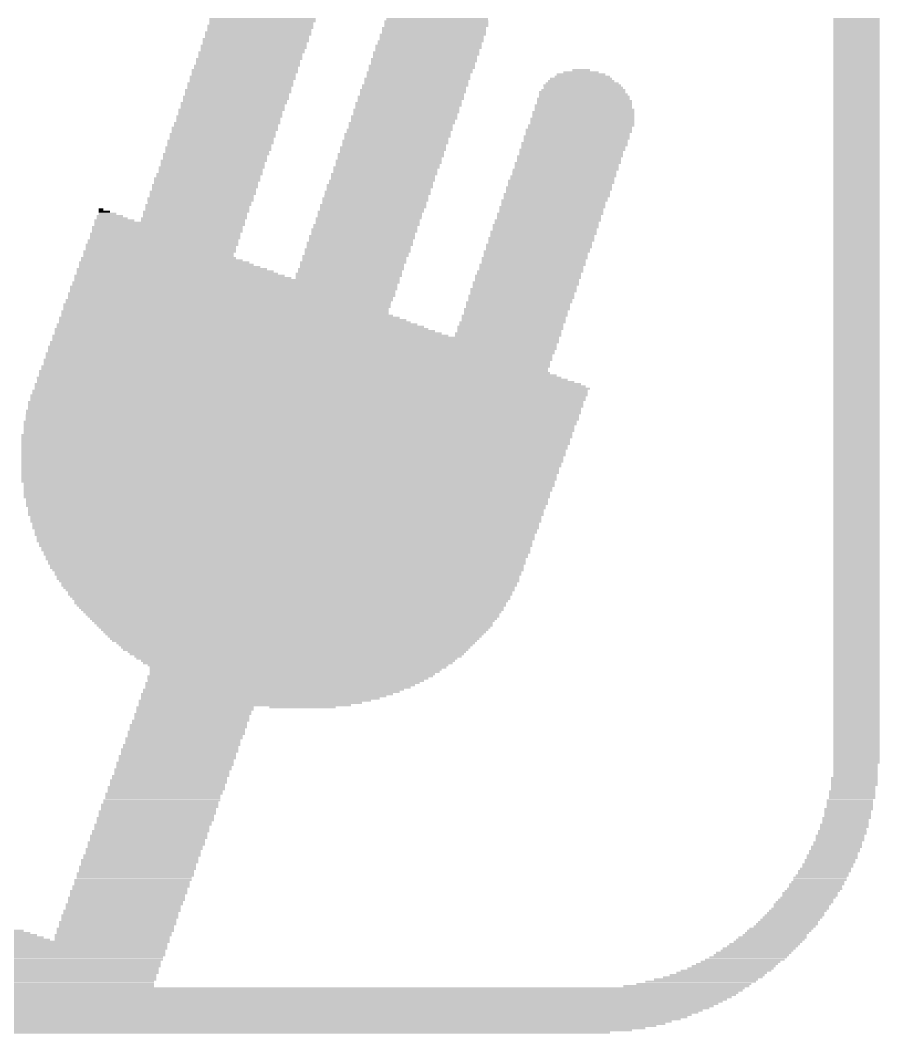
# Model space of a CAD drawing. Extents: x -16 to 95, y -11 to 53.
# Drawn here: x 5.141 to 8.633, y 44.699 to 48.816 of the extents above; entities that cross this region are included whole.
import ezdxf

# ---------------------------------------------------------------- set-up
doc = ezdxf.new("R2010")
doc.units = 0
doc.layers.add('21', color=41, linetype='CONTINUOUS')

# ---------------------------------------------------------------- blocks, each defined once
blk = doc.blocks.new('RECT')
blk.add_solid([(-0.5, -0.5), (0.5, -0.5), (-0.5, 0.5), (0.5, 0.5)])

msp = doc.modelspace()

# ---------------------------------------------------------------- block references
at = {"layer": '21'}
for p, xscale, yscale in [((6.1257, 48.8205), 0.4313, 0.0089), ((6.8356, 48.8205), 0.4135, 0.0089), ((8.5388, 48.8205), 0.1887, 0.0089), ((6.1167, 48.7935), 0.4315, 0.0089), ((6.1167, 48.7845), 0.4315, 0.0091), ((6.1257, 48.8116), 0.4313, 0.0089), ((6.1213, 48.8025), 0.4224, 0.0091), ((6.8223, 48.7845), 0.4224, 0.0091), ((6.8312, 48.8116), 0.4224, 0.0089), ((6.8312, 48.8025), 0.4224, 0.0091), ((6.8312, 48.7935), 0.4224, 0.0089), ((8.5388, 48.8116), 0.1887, 0.0089), ((8.5388, 48.8025), 0.1887, 0.0091), ((8.5388, 48.7935), 0.1887, 0.0089), ((8.5388, 48.7845), 0.1887, 0.0091), ((6.0987, 48.7396), 0.4315, 0.0091), ((6.1032, 48.7486), 0.4224, 0.0089), ((6.1077, 48.7666), 0.4313, 0.0089), ((6.1077, 48.7576), 0.4313, 0.0091), ((6.1121, 48.7755), 0.4224, 0.0089), ((6.8177, 48.7576), 0.4315, 0.0091), ((6.8132, 48.7486), 0.4224, 0.0089), ((6.8132, 48.7396), 0.4224, 0.0091), ((6.8223, 48.7755), 0.4224, 0.0089), ((6.8223, 48.7666), 0.4224, 0.0089), ((8.5388, 48.7755), 0.1887, 0.0089), ((8.5388, 48.7666), 0.1887, 0.0089), ((8.5388, 48.7576), 0.1887, 0.0091), ((8.5388, 48.7486), 0.1887, 0.0089), ((8.5388, 48.7396), 0.1887, 0.0091), ((6.0897, 48.7126), 0.4313, 0.0091), ((6.0897, 48.7036), 0.4313, 0.0089), ((6.0941, 48.7216), 0.4224, 0.0089), ((6.0987, 48.7305), 0.4315, 0.0089), ((6.7997, 48.7126), 0.4315, 0.0091), ((6.7997, 48.7036), 0.4315, 0.0089), ((6.8087, 48.7305), 0.4313, 0.0089), ((6.8043, 48.7216), 0.4224, 0.0089), ((8.5388, 48.7305), 0.1887, 0.0089), ((8.5388, 48.7216), 0.1887, 0.0089), ((8.5388, 48.7126), 0.1887, 0.0091), ((8.5388, 48.7036), 0.1887, 0.0089), ((6.0717, 48.6587), 0.4315, 0.0089), ((6.0808, 48.6857), 0.4313, 0.0091), ((6.0763, 48.6767), 0.4224, 0.0089), ((6.0763, 48.6677), 0.4224, 0.0091), ((6.0852, 48.6947), 0.4224, 0.0089), ((6.7818, 48.6587), 0.4313, 0.0089), ((6.7862, 48.6677), 0.4224, 0.0091), ((6.7908, 48.6857), 0.4315, 0.0091), ((6.7908, 48.6767), 0.4315, 0.0089), ((6.7953, 48.6947), 0.4227, 0.0089), ((8.5388, 48.6947), 0.1887, 0.0089), ((8.5388, 48.6857), 0.1887, 0.0091), ((8.5388, 48.6767), 0.1887, 0.0089), ((8.5388, 48.6677), 0.1887, 0.0091), ((8.5388, 48.6587), 0.1887, 0.0089), ((6.0537, 48.6137), 0.4315, 0.0089), ((6.0627, 48.6317), 0.4313, 0.0089), ((6.0583, 48.6227), 0.4224, 0.0091), ((6.0672, 48.6498), 0.4224, 0.0089), ((6.0672, 48.6407), 0.4224, 0.0091), ((6.7682, 48.6137), 0.4224, 0.0089), ((6.7728, 48.6317), 0.4315, 0.0089), ((6.7728, 48.6227), 0.4315, 0.0091), ((6.7818, 48.6498), 0.4313, 0.0089), ((6.7774, 48.6407), 0.4224, 0.0091), ((7.42, 48.6137), 0.0719, 0.0089), ((8.5388, 48.6498), 0.1887, 0.0089), ((8.5388, 48.6407), 0.1887, 0.0091), ((8.5388, 48.6317), 0.1887, 0.0089), ((8.5388, 48.6227), 0.1887, 0.0091), ((8.5388, 48.6137), 0.1887, 0.0089), ((6.0448, 48.5868), 0.4315, 0.0089), ((6.0448, 48.5779), 0.4315, 0.0089), ((6.0493, 48.5958), 0.4227, 0.0091), ((6.0537, 48.6048), 0.4315, 0.0089), ((6.7549, 48.5779), 0.4313, 0.0089), ((6.7638, 48.6048), 0.4313, 0.0089), ((6.7593, 48.5958), 0.4224, 0.0091), ((6.7593, 48.5868), 0.4224, 0.0089), ((7.42, 48.5779), 0.2517, 0.0089), ((7.4244, 48.5868), 0.2245, 0.0089), ((7.42, 48.5958), 0.1979, 0.0091), ((7.4198, 48.6048), 0.1438, 0.0089), ((8.5388, 48.6048), 0.1887, 0.0089), ((8.5388, 48.5958), 0.1887, 0.0091), ((8.5388, 48.5868), 0.1887, 0.0089), ((8.5388, 48.5779), 0.1887, 0.0089), ((6.0268, 48.5329), 0.4315, 0.0089), ((6.0358, 48.5598), 0.4313, 0.0089), ((6.0358, 48.5508), 0.4313, 0.0091), ((6.0314, 48.5418), 0.4224, 0.0089), ((6.0402, 48.5689), 0.4224, 0.0091), ((6.7368, 48.5329), 0.4313, 0.0089), ((6.7459, 48.5508), 0.4315, 0.0091), ((6.7413, 48.5418), 0.4224, 0.0089), ((6.7504, 48.5689), 0.4224, 0.0091), ((6.7504, 48.5598), 0.4224, 0.0089), ((7.4289, 48.5329), 0.3416, 0.0089), ((7.4244, 48.5508), 0.3145, 0.0091), ((7.429, 48.5418), 0.3236, 0.0089), ((7.4244, 48.5598), 0.2967, 0.0089), ((7.42, 48.5689), 0.2695, 0.0091), ((8.5388, 48.5689), 0.1887, 0.0091), ((8.5388, 48.5598), 0.1887, 0.0089), ((8.5388, 48.5508), 0.1887, 0.0091), ((8.5388, 48.5418), 0.1887, 0.0089), ((8.5388, 48.5329), 0.1887, 0.0089), ((6.0178, 48.5059), 0.4313, 0.0091), ((6.0178, 48.4969), 0.4313, 0.0089), ((6.0268, 48.5239), 0.4315, 0.0091), ((6.0222, 48.5149), 0.4224, 0.0089), ((6.7278, 48.5059), 0.4315, 0.0091), ((6.7278, 48.4969), 0.4315, 0.0089), ((6.7368, 48.5239), 0.4313, 0.0091), ((6.7324, 48.5149), 0.4224, 0.0089), ((7.429, 48.4969), 0.3774, 0.0089), ((7.4334, 48.5059), 0.3686, 0.0091), ((7.4244, 48.5239), 0.3505, 0.0091), ((7.4289, 48.5149), 0.3594, 0.0089), ((8.5388, 48.5239), 0.1887, 0.0091), ((8.5388, 48.5149), 0.1887, 0.0089), ((8.5388, 48.5059), 0.1887, 0.0091), ((8.5388, 48.4969), 0.1887, 0.0089), ((5.9999, 48.452), 0.4315, 0.0091), ((6.0089, 48.4789), 0.4313, 0.0091), ((6.0044, 48.4699), 0.4224, 0.0089), ((6.0044, 48.461), 0.4224, 0.0089), ((6.0133, 48.488), 0.4224, 0.0089), ((6.7099, 48.452), 0.4313, 0.0091), ((6.7188, 48.4789), 0.4313, 0.0091), ((6.7188, 48.4699), 0.4313, 0.0089), ((6.7144, 48.461), 0.4224, 0.0089), ((6.7233, 48.488), 0.4224, 0.0089), ((7.4289, 48.4699), 0.3955, 0.0089), ((7.4289, 48.461), 0.3955, 0.0089), ((7.4334, 48.452), 0.4046, 0.0091), ((7.4334, 48.488), 0.3863, 0.0089), ((7.4334, 48.4789), 0.3863, 0.0091), ((8.5388, 48.488), 0.1887, 0.0089), ((8.5388, 48.4789), 0.1887, 0.0091), ((8.5388, 48.4699), 0.1887, 0.0089), ((8.5388, 48.461), 0.1887, 0.0089), ((8.5388, 48.452), 0.1887, 0.0091), ((5.9908, 48.425), 0.4313, 0.0089), ((5.9864, 48.4161), 0.4224, 0.0089), ((5.9864, 48.4071), 0.4224, 0.0091), ((5.9953, 48.443), 0.4224, 0.0089), ((5.9953, 48.434), 0.4224, 0.0091), ((6.7009, 48.425), 0.4315, 0.0089), ((6.7009, 48.4161), 0.4315, 0.0089), ((6.6963, 48.4071), 0.4224, 0.0091), ((6.7099, 48.443), 0.4313, 0.0089), ((6.7055, 48.434), 0.4224, 0.0091), ((7.4244, 48.4161), 0.4227, 0.0089), ((7.4244, 48.4071), 0.4227, 0.0091), ((7.429, 48.443), 0.4135, 0.0089), ((7.429, 48.434), 0.4135, 0.0091), ((7.429, 48.425), 0.4135, 0.0089), ((8.5388, 48.443), 0.1887, 0.0089), ((8.5388, 48.434), 0.1887, 0.0091), ((8.5388, 48.425), 0.1887, 0.0089), ((8.5388, 48.4161), 0.1887, 0.0089), ((8.5388, 48.4071), 0.1887, 0.0091), ((5.9728, 48.38), 0.4313, 0.0089), ((5.9728, 48.3711), 0.4313, 0.0089), ((5.9818, 48.398), 0.4315, 0.0089), ((5.9773, 48.389), 0.4224, 0.0091), ((6.6829, 48.3711), 0.4315, 0.0089), ((6.6874, 48.389), 0.4224, 0.0091), ((6.6874, 48.38), 0.4224, 0.0089), ((6.6919, 48.398), 0.4313, 0.0089), ((7.411, 48.3711), 0.4313, 0.0089), ((7.4154, 48.38), 0.4224, 0.0089), ((7.42, 48.389), 0.4315, 0.0091), ((7.4244, 48.398), 0.4227, 0.0089), ((8.5388, 48.398), 0.1887, 0.0089), ((8.5388, 48.389), 0.1887, 0.0091), ((8.5388, 48.38), 0.1887, 0.0089), ((8.5388, 48.3711), 0.1887, 0.0089), ((5.9549, 48.3262), 0.4315, 0.0089), ((5.9639, 48.3531), 0.4313, 0.0089), ((5.9639, 48.3442), 0.4313, 0.0089), ((5.9595, 48.3352), 0.4224, 0.0091), ((5.9684, 48.3621), 0.4224, 0.0091), ((6.665, 48.3262), 0.4313, 0.0089), ((6.6694, 48.3352), 0.4224, 0.0091), ((6.674, 48.3531), 0.4315, 0.0089), ((6.674, 48.3442), 0.4315, 0.0089), ((6.6784, 48.3621), 0.4227, 0.0091), ((7.4019, 48.3442), 0.4315, 0.0089), ((7.4019, 48.3352), 0.4315, 0.0091), ((7.3974, 48.3262), 0.4224, 0.0089), ((7.411, 48.3621), 0.4313, 0.0091), ((7.4065, 48.3531), 0.4224, 0.0089), ((8.5388, 48.3621), 0.1887, 0.0091), ((8.5388, 48.3531), 0.1887, 0.0089), ((8.5388, 48.3442), 0.1887, 0.0089), ((8.5388, 48.3352), 0.1887, 0.0091), ((8.5388, 48.3262), 0.1887, 0.0089), ((5.9459, 48.2992), 0.4313, 0.0089), ((5.9459, 48.2902), 0.4313, 0.0091), ((5.9503, 48.3081), 0.4224, 0.0089), ((5.9549, 48.3172), 0.4315, 0.0091), ((6.6559, 48.2992), 0.4315, 0.0089), ((6.6559, 48.2902), 0.4315, 0.0091), ((6.665, 48.3172), 0.4313, 0.0091), ((6.6605, 48.3081), 0.4224, 0.0089), ((7.384, 48.2902), 0.4313, 0.0091), ((7.3929, 48.3172), 0.4313, 0.0091), ((7.3929, 48.3081), 0.4313, 0.0089), ((7.3885, 48.2992), 0.4224, 0.0089), ((8.5388, 48.3172), 0.1887, 0.0091), ((8.5388, 48.3081), 0.1887, 0.0089), ((8.5388, 48.2992), 0.1887, 0.0089), ((8.5388, 48.2902), 0.1887, 0.0091), ((5.928, 48.2453), 0.4315, 0.0091), ((5.9324, 48.2632), 0.4227, 0.0089), ((5.9324, 48.2543), 0.4227, 0.0089), ((5.9369, 48.2722), 0.4315, 0.0091), ((5.9414, 48.2812), 0.4224, 0.0089), ((6.638, 48.2453), 0.4313, 0.0091), ((6.6469, 48.2722), 0.4313, 0.0091), ((6.6469, 48.2632), 0.4313, 0.0089), ((6.6425, 48.2543), 0.4224, 0.0089), ((6.6514, 48.2812), 0.4224, 0.0089), ((7.3704, 48.2543), 0.4224, 0.0089), ((7.3704, 48.2453), 0.4224, 0.0091), ((7.375, 48.2632), 0.4315, 0.0089), ((7.3796, 48.2812), 0.4224, 0.0089), ((7.3796, 48.2722), 0.4224, 0.0091), ((8.5388, 48.2812), 0.1887, 0.0089), ((8.5388, 48.2722), 0.1887, 0.0091), ((8.5388, 48.2632), 0.1887, 0.0089), ((8.5388, 48.2543), 0.1887, 0.0089), ((8.5388, 48.2453), 0.1887, 0.0091), ((5.919, 48.2183), 0.4313, 0.0091), ((5.9145, 48.2093), 0.4224, 0.0089), ((5.9234, 48.2363), 0.4224, 0.0089), ((5.9234, 48.2274), 0.4224, 0.0089), ((6.629, 48.2183), 0.4315, 0.0091), ((6.6244, 48.2093), 0.4224, 0.0089), ((6.638, 48.2363), 0.4313, 0.0089), ((6.6336, 48.2274), 0.4224, 0.0089), ((7.357, 48.2093), 0.4315, 0.0089), ((7.366, 48.2363), 0.4313, 0.0089), ((7.3616, 48.2274), 0.4224, 0.0089), ((7.3616, 48.2183), 0.4224, 0.0091), ((8.5388, 48.2363), 0.1887, 0.0089), ((8.5388, 48.2274), 0.1887, 0.0089), ((8.5388, 48.2183), 0.1887, 0.0091), ((8.5388, 48.2093), 0.1887, 0.0089), ((5.9009, 48.1734), 0.4313, 0.0091), ((5.9009, 48.1644), 0.4313, 0.0089), ((5.9099, 48.1913), 0.4315, 0.0089), ((5.9054, 48.1824), 0.4224, 0.0089), ((5.9145, 48.2003), 0.4224, 0.0091), ((6.611, 48.1644), 0.4315, 0.0089), ((6.62, 48.1913), 0.4313, 0.0089), ((6.6156, 48.1824), 0.4224, 0.0089), ((6.6156, 48.1734), 0.4224, 0.0091), ((6.6244, 48.2003), 0.4224, 0.0091), ((7.3391, 48.1644), 0.4313, 0.0089), ((7.348, 48.1824), 0.4313, 0.0089), ((7.3435, 48.1734), 0.4224, 0.0091), ((7.3524, 48.2003), 0.4224, 0.0091), ((7.3524, 48.1913), 0.4224, 0.0089), ((8.5388, 48.2003), 0.1887, 0.0091), ((8.5388, 48.1913), 0.1887, 0.0089), ((8.5388, 48.1824), 0.1887, 0.0089), ((8.5388, 48.1734), 0.1887, 0.0091), ((8.5388, 48.1644), 0.1887, 0.0089), ((5.883, 48.1194), 0.4315, 0.0089), ((5.8919, 48.1463), 0.4315, 0.0089), ((5.8919, 48.1374), 0.4315, 0.0089), ((5.8875, 48.1284), 0.4227, 0.0091), ((5.8965, 48.1554), 0.4224, 0.0091), ((6.5931, 48.1194), 0.4313, 0.0089), ((6.5975, 48.1284), 0.4224, 0.0091), ((6.602, 48.1463), 0.4313, 0.0089), ((6.602, 48.1374), 0.4313, 0.0089), ((6.6064, 48.1554), 0.4224, 0.0091), ((7.3301, 48.1374), 0.4315, 0.0089), ((7.3301, 48.1284), 0.4315, 0.0091), ((7.3255, 48.1194), 0.4224, 0.0089), ((7.3346, 48.1463), 0.4224, 0.0089), ((7.3391, 48.1554), 0.4313, 0.0091), ((8.5388, 48.1554), 0.1887, 0.0091), ((8.5388, 48.1463), 0.1887, 0.0089), ((8.5388, 48.1374), 0.1887, 0.0089), ((8.5388, 48.1284), 0.1887, 0.0091), ((8.5388, 48.1194), 0.1887, 0.0089), ((5.874, 48.0925), 0.4313, 0.0089), ((5.874, 48.0835), 0.4313, 0.0091), ((5.8784, 48.1014), 0.4224, 0.0089), ((5.883, 48.1104), 0.4315, 0.0091), ((6.5841, 48.0925), 0.4315, 0.0089), ((6.5841, 48.0835), 0.4315, 0.0091), ((6.5931, 48.1104), 0.4313, 0.0091), ((6.5886, 48.1014), 0.4224, 0.0089), ((7.312, 48.0835), 0.4315, 0.0091), ((7.321, 48.1104), 0.4313, 0.0091), ((7.321, 48.1014), 0.4313, 0.0089), ((7.3166, 48.0925), 0.4224, 0.0089), ((8.5388, 48.1104), 0.1887, 0.0091), ((8.5388, 48.1014), 0.1887, 0.0089), ((8.5388, 48.0925), 0.1887, 0.0089), ((8.5388, 48.0835), 0.1887, 0.0091), ((5.4695, 48.0475), 0.018, 0.0089), ((5.483, 48.0385), 0.045, 0.0091), ((5.856, 48.0385), 0.4313, 0.0091), ((5.8604, 48.0565), 0.4224, 0.0091), ((5.8604, 48.0475), 0.4224, 0.0089), ((5.865, 48.0656), 0.4315, 0.0089), ((5.8696, 48.0745), 0.4224, 0.0089), ((6.566, 48.0385), 0.4315, 0.0091), ((6.575, 48.0656), 0.4313, 0.0089), ((6.575, 48.0565), 0.4313, 0.0091), ((6.5706, 48.0475), 0.4224, 0.0089), ((6.5795, 48.0745), 0.4224, 0.0089), ((7.3031, 48.0565), 0.4315, 0.0091), ((7.2986, 48.0475), 0.4224, 0.0089), ((7.2986, 48.0385), 0.4224, 0.0091), ((7.3076, 48.0745), 0.4227, 0.0089), ((7.3076, 48.0656), 0.4227, 0.0089), ((8.5388, 48.0745), 0.1887, 0.0089), ((8.5388, 48.0656), 0.1887, 0.0089), ((8.5388, 48.0565), 0.1887, 0.0091), ((8.5388, 48.0475), 0.1887, 0.0089), ((8.5388, 48.0385), 0.1887, 0.0091), ((5.5234, 48.0026), 0.1618, 0.0089), ((5.5055, 48.0206), 0.1077, 0.0089), ((5.5145, 48.0116), 0.1257, 0.0091), ((5.4964, 48.0295), 0.0719, 0.0089), ((5.8426, 48.0026), 0.4224, 0.0089), ((5.8471, 48.0116), 0.4313, 0.0091), ((5.8515, 48.0295), 0.4224, 0.0089), ((5.8515, 48.0206), 0.4224, 0.0089), ((6.5571, 48.0116), 0.4315, 0.0091), ((6.5526, 48.0026), 0.4224, 0.0089), ((6.5616, 48.0295), 0.4227, 0.0089), ((6.5616, 48.0206), 0.4227, 0.0089), ((7.2851, 48.0026), 0.4315, 0.0089), ((7.2941, 48.0295), 0.4313, 0.0089), ((7.2897, 48.0206), 0.4224, 0.0089), ((7.2897, 48.0116), 0.4224, 0.0091), ((8.5388, 48.0295), 0.1887, 0.0089), ((8.5388, 48.0206), 0.1887, 0.0089), ((8.5388, 48.0116), 0.1887, 0.0091), ((8.5388, 48.0026), 0.1887, 0.0089), ((5.7391, 47.9756), 0.6111, 0.0089), ((5.7391, 47.9666), 0.6111, 0.0091), ((5.7391, 47.9576), 0.6111, 0.0089), ((5.7481, 47.9936), 0.6114, 0.0091), ((5.7481, 47.9845), 0.6114, 0.0089), ((6.5391, 47.9666), 0.4315, 0.0091), ((6.5391, 47.9576), 0.4315, 0.0089), ((6.5481, 47.9845), 0.4313, 0.0089), ((6.5437, 47.9756), 0.4224, 0.0089), ((6.5526, 47.9936), 0.4224, 0.0091), ((7.2672, 47.9576), 0.4313, 0.0089), ((7.2761, 47.9845), 0.4313, 0.0089), ((7.2761, 47.9756), 0.4313, 0.0089), ((7.2716, 47.9666), 0.4224, 0.0091), ((7.2805, 47.9936), 0.4224, 0.0091), ((8.5388, 47.9936), 0.1887, 0.0091), ((8.5388, 47.9845), 0.1887, 0.0089), ((8.5388, 47.9756), 0.1887, 0.0089), ((8.5388, 47.9666), 0.1887, 0.0091), ((8.5388, 47.9576), 0.1887, 0.0089), ((5.7212, 47.9217), 0.6114, 0.0091), ((5.7302, 47.9487), 0.6111, 0.0089), ((5.7302, 47.9397), 0.6111, 0.0091), ((5.7302, 47.9307), 0.6111, 0.0089), ((6.5301, 47.9397), 0.4313, 0.0091), ((6.5301, 47.9307), 0.4313, 0.0089), ((6.5256, 47.9217), 0.4224, 0.0091), ((6.5345, 47.9487), 0.4224, 0.0089), ((7.2582, 47.9307), 0.4315, 0.0089), ((7.2582, 47.9217), 0.4315, 0.0091), ((7.2672, 47.9487), 0.4313, 0.0089), ((7.2627, 47.9397), 0.4224, 0.0091), ((8.5388, 47.9487), 0.1887, 0.0089), ((8.5388, 47.9397), 0.1887, 0.0091), ((8.5388, 47.9307), 0.1887, 0.0089), ((8.5388, 47.9217), 0.1887, 0.0091), ((5.7078, 47.8767), 0.62, 0.0091), ((5.7168, 47.9038), 0.6203, 0.0089), ((5.7122, 47.8947), 0.6111, 0.0091), ((5.7122, 47.8857), 0.6111, 0.0089), ((5.7212, 47.9127), 0.6114, 0.0089), ((6.5122, 47.8857), 0.4315, 0.0089), ((6.5122, 47.8767), 0.4315, 0.0091), ((6.5211, 47.9127), 0.4315, 0.0089), ((6.5211, 47.9038), 0.4315, 0.0089), ((6.5166, 47.8947), 0.4227, 0.0091), ((7.2401, 47.8767), 0.4315, 0.0091), ((7.2492, 47.9038), 0.4313, 0.0089), ((7.2492, 47.8947), 0.4313, 0.0091), ((7.2447, 47.8857), 0.4224, 0.0089), ((7.2536, 47.9127), 0.4224, 0.0089), ((8.5388, 47.9127), 0.1887, 0.0089), ((8.5388, 47.9038), 0.1887, 0.0089), ((8.5388, 47.8947), 0.1887, 0.0091), ((8.5388, 47.8857), 0.1887, 0.0089), ((8.5388, 47.8767), 0.1887, 0.0091), ((5.7257, 47.8319), 0.6919, 0.0089), ((5.7032, 47.8498), 0.6292, 0.0091), ((5.7167, 47.8408), 0.6561, 0.0089), ((5.7033, 47.8677), 0.6111, 0.0089), ((5.7033, 47.8588), 0.6111, 0.0089), ((6.4941, 47.8319), 0.4315, 0.0089), ((6.5032, 47.8588), 0.4313, 0.0089), ((6.4987, 47.8498), 0.4224, 0.0091), ((6.4987, 47.8408), 0.4224, 0.0089), ((6.5076, 47.8677), 0.4224, 0.0089), ((7.2311, 47.8498), 0.4313, 0.0091), ((7.2267, 47.8408), 0.4224, 0.0089), ((7.2267, 47.8319), 0.4224, 0.0089), ((7.2356, 47.8677), 0.4224, 0.0089), ((7.2356, 47.8588), 0.4224, 0.0089), ((8.5388, 47.8677), 0.1887, 0.0089), ((8.5388, 47.8588), 0.1887, 0.0089), ((8.5388, 47.8498), 0.1887, 0.0091), ((8.5388, 47.8408), 0.1887, 0.0089), ((8.5388, 47.8319), 0.1887, 0.0089), ((5.7706, 47.7958), 0.8001, 0.0089), ((5.7572, 47.8048), 0.7732, 0.0091), ((5.7481, 47.8138), 0.7369, 0.0089), ((5.7347, 47.8229), 0.7099, 0.0091), ((6.4851, 47.8048), 0.4313, 0.0091), ((6.4807, 47.7958), 0.4224, 0.0089), ((6.4896, 47.8229), 0.4224, 0.0091), ((6.4896, 47.8138), 0.4224, 0.0089), ((7.2132, 47.7958), 0.4315, 0.0089), ((7.2222, 47.8229), 0.4313, 0.0091), ((7.2178, 47.8138), 0.4224, 0.0089), ((7.2178, 47.8048), 0.4224, 0.0091), ((8.5388, 47.8229), 0.1887, 0.0091), ((8.5388, 47.8138), 0.1887, 0.0089), ((8.5388, 47.8048), 0.1887, 0.0091), ((8.5388, 47.7958), 0.1887, 0.0089), ((6.0179, 47.7509), 1.3302, 0.0089), ((5.8021, 47.7689), 0.8809, 0.0089), ((6.0223, 47.7599), 1.3213, 0.0091), ((5.7887, 47.7779), 0.8539, 0.0091), ((5.7795, 47.7869), 0.8179, 0.0089), ((6.4762, 47.7869), 0.4313, 0.0089), ((6.4762, 47.7779), 0.4313, 0.0091), ((6.4718, 47.7689), 0.4224, 0.0089), ((7.1952, 47.7509), 0.4315, 0.0089), ((7.2042, 47.7779), 0.4313, 0.0091), ((7.2042, 47.7689), 0.4313, 0.0089), ((7.1998, 47.7599), 0.4224, 0.0091), ((7.2086, 47.7869), 0.4224, 0.0089), ((8.5388, 47.7869), 0.1887, 0.0089), ((8.5388, 47.7779), 0.1887, 0.0091), ((8.5388, 47.7689), 0.1887, 0.0089), ((8.5388, 47.7599), 0.1887, 0.0091), ((8.5388, 47.7509), 0.1887, 0.0089), ((6.0088, 47.733), 1.3302, 0.0091), ((6.0088, 47.7239), 1.3302, 0.0089), ((6.0043, 47.715), 1.3213, 0.0089), ((6.0133, 47.742), 1.3211, 0.0089), ((7.1863, 47.7239), 0.4315, 0.0089), ((7.1863, 47.715), 0.4315, 0.0089), ((7.1907, 47.733), 0.4227, 0.0091), ((7.1952, 47.742), 0.4315, 0.0089), ((8.5388, 47.742), 0.1887, 0.0089), ((8.5388, 47.733), 0.1887, 0.0091), ((8.5388, 47.7239), 0.1887, 0.0089), ((8.5388, 47.715), 0.1887, 0.0089), ((5.9908, 47.679), 1.3305, 0.0089), ((5.9863, 47.6701), 1.3213, 0.0089), ((5.9954, 47.688), 1.3213, 0.0091), ((5.9999, 47.706), 1.3302, 0.0091), ((5.9999, 47.697), 1.3302, 0.0089), ((7.1683, 47.6701), 0.4315, 0.0089), ((7.1773, 47.697), 0.4313, 0.0089), ((7.1773, 47.688), 0.4313, 0.0091), ((7.1728, 47.679), 0.4224, 0.0089), ((7.1817, 47.706), 0.4224, 0.0091), ((8.5388, 47.706), 0.1887, 0.0091), ((8.5388, 47.697), 0.1887, 0.0089), ((8.5388, 47.688), 0.1887, 0.0091), ((8.5388, 47.679), 0.1887, 0.0089), ((8.5388, 47.6701), 0.1887, 0.0089), ((5.9729, 47.634), 1.3302, 0.0089), ((5.9729, 47.6251), 1.3302, 0.0089), ((5.9818, 47.6611), 1.3302, 0.0091), ((5.9818, 47.6521), 1.3302, 0.0089), ((5.9774, 47.643), 1.3213, 0.0091), ((7.1592, 47.643), 0.4313, 0.0091), ((7.1548, 47.634), 0.4224, 0.0089), ((7.1548, 47.6251), 0.4224, 0.0089), ((7.1637, 47.6611), 0.4224, 0.0091), ((7.1637, 47.6521), 0.4224, 0.0089), ((8.5388, 47.6611), 0.1887, 0.0091), ((8.5388, 47.6521), 0.1887, 0.0089), ((8.5388, 47.643), 0.1887, 0.0091), ((8.5388, 47.634), 0.1887, 0.0089), ((8.5388, 47.6251), 0.1887, 0.0089), ((5.9908, 47.6071), 1.3843, 0.0089), ((6.0043, 47.5982), 1.4112, 0.0089), ((6.0133, 47.5892), 1.4293, 0.0091), ((5.982, 47.6161), 1.3482, 0.0091), ((7.1413, 47.5892), 0.4315, 0.0091), ((7.1502, 47.6161), 0.4315, 0.0091), ((7.1458, 47.6071), 0.4227, 0.0089), ((7.1458, 47.5982), 0.4227, 0.0089), ((8.5388, 47.6161), 0.1887, 0.0091), ((8.5388, 47.6071), 0.1887, 0.0089), ((8.5388, 47.5982), 0.1887, 0.0089), ((8.5388, 47.5892), 0.1887, 0.0091), ((6.0404, 47.5621), 1.5189, 0.0089), ((6.0538, 47.5532), 1.5458, 0.0089), ((6.0673, 47.5442), 1.5728, 0.0091), ((6.0223, 47.5802), 1.4651, 0.0089), ((6.0358, 47.5712), 1.492, 0.0091), ((7.1233, 47.5442), 0.4315, 0.0091), ((7.1323, 47.5712), 0.4313, 0.0091), ((7.1323, 47.5621), 0.4313, 0.0089), ((7.1279, 47.5532), 0.4224, 0.0089), ((7.1368, 47.5802), 0.4224, 0.0089), ((8.5388, 47.5802), 0.1887, 0.0089), ((8.5388, 47.5712), 0.1887, 0.0091), ((8.5388, 47.5621), 0.1887, 0.0089), ((8.5388, 47.5532), 0.1887, 0.0089), ((8.5388, 47.5442), 0.1887, 0.0091), ((6.2964, 47.5083), 2.0671, 0.0089), ((6.0762, 47.5352), 1.6088, 0.0089), ((6.3009, 47.5262), 2.0582, 0.0091), ((6.3009, 47.5172), 2.0582, 0.0089), ((7.1233, 47.5352), 0.4315, 0.0089), ((8.5388, 47.5352), 0.1887, 0.0089), ((8.5388, 47.5262), 0.1887, 0.0091), ((8.5388, 47.5172), 0.1887, 0.0089), ((8.5388, 47.5083), 0.1887, 0.0089), ((6.2785, 47.4633), 2.0673, 0.0089), ((6.2829, 47.4722), 2.0584, 0.0089), ((6.2874, 47.4903), 2.0673, 0.0089), ((6.2874, 47.4812), 2.0673, 0.0091), ((6.292, 47.4993), 2.0582, 0.0091), ((8.5388, 47.4993), 0.1887, 0.0091), ((8.5388, 47.4903), 0.1887, 0.0089), ((8.5388, 47.4812), 0.1887, 0.0091), ((8.5388, 47.4722), 0.1887, 0.0089), ((8.5388, 47.4633), 0.1887, 0.0089), ((6.2695, 47.4364), 2.0671, 0.0089), ((6.265, 47.4274), 2.0582, 0.0091), ((6.2739, 47.4543), 2.0582, 0.0091), ((6.2739, 47.4453), 2.0582, 0.0089), ((8.5388, 47.4543), 0.1887, 0.0091), ((8.5388, 47.4453), 0.1887, 0.0089), ((8.5388, 47.4364), 0.1887, 0.0089), ((8.5388, 47.4274), 0.1887, 0.0091), ((6.256, 47.3824), 2.0762, 0.0091), ((6.2516, 47.3914), 2.0673, 0.0089), ((6.256, 47.4003), 2.0584, 0.0089), ((6.2605, 47.4094), 2.0673, 0.0091), ((6.265, 47.4184), 2.0582, 0.0089), ((8.5388, 47.4184), 0.1887, 0.0089), ((8.5388, 47.4094), 0.1887, 0.0091), ((8.5388, 47.4003), 0.1887, 0.0089), ((8.5388, 47.3914), 0.1887, 0.0089), ((8.5388, 47.3824), 0.1887, 0.0091), ((6.3099, 47.3375), 2.22, 0.0091), ((6.2739, 47.3644), 2.1303, 0.0091), ((6.2874, 47.3554), 2.1572, 0.0089), ((6.3009, 47.3465), 2.1841, 0.0089), ((6.2695, 47.3734), 2.1031, 0.0089), ((8.5388, 47.3734), 0.1887, 0.0089), ((8.5388, 47.3644), 0.1887, 0.0091), ((8.5388, 47.3554), 0.1887, 0.0089), ((8.5388, 47.3465), 0.1887, 0.0089), ((8.5388, 47.3375), 0.1887, 0.0091), ((6.3189, 47.3105), 2.2558, 0.0091), ((6.3189, 47.3015), 2.2558, 0.0089), ((6.3189, 47.3285), 2.238, 0.0089), ((6.3279, 47.3196), 2.256, 0.0089), ((8.5388, 47.3285), 0.1887, 0.0089), ((8.5388, 47.3196), 0.1887, 0.0089), ((8.5388, 47.3105), 0.1887, 0.0091), ((8.5388, 47.3015), 0.1887, 0.0089), ((6.301, 47.2656), 2.256, 0.0091), ((6.301, 47.2566), 2.256, 0.0089), ((6.3143, 47.2925), 2.2649, 0.0091), ((6.3099, 47.2835), 2.256, 0.0089), ((6.3099, 47.2746), 2.256, 0.0089), ((8.5388, 47.2925), 0.1887, 0.0091), ((8.5388, 47.2835), 0.1887, 0.0089), ((8.5388, 47.2746), 0.1887, 0.0089), ((8.5388, 47.2656), 0.1887, 0.0091), ((8.5388, 47.2566), 0.1887, 0.0089), ((6.292, 47.2296), 2.2558, 0.0089), ((6.292, 47.2206), 2.2558, 0.0091), ((6.301, 47.2476), 2.256, 0.0091), ((6.2964, 47.2385), 2.2469, 0.0089), ((8.5388, 47.2476), 0.1887, 0.0091), ((8.5388, 47.2385), 0.1887, 0.0089), ((8.5388, 47.2296), 0.1887, 0.0089), ((8.5388, 47.2206), 0.1887, 0.0091), ((6.2785, 47.1847), 2.2471, 0.0089), ((6.2785, 47.1757), 2.2471, 0.0091), ((6.2875, 47.2116), 2.2469, 0.0089), ((6.2875, 47.2027), 2.2469, 0.0089), ((6.2875, 47.1937), 2.2469, 0.0091), ((8.5388, 47.2116), 0.1887, 0.0089), ((8.5388, 47.2027), 0.1887, 0.0089), ((8.5388, 47.1937), 0.1887, 0.0091), ((8.5388, 47.1847), 0.1887, 0.0089), ((8.5388, 47.1757), 0.1887, 0.0091), ((6.265, 47.1307), 2.238, 0.0091), ((6.2739, 47.1667), 2.238, 0.0089), ((6.2739, 47.1578), 2.238, 0.0089), ((6.2739, 47.1487), 2.238, 0.0091), ((6.2695, 47.1397), 2.2291, 0.0089), ((8.5388, 47.1667), 0.1887, 0.0089), ((8.5388, 47.1578), 0.1887, 0.0089), ((8.5388, 47.1487), 0.1887, 0.0091), ((8.5388, 47.1397), 0.1887, 0.0089), ((8.5388, 47.1307), 0.1887, 0.0091), ((6.265, 47.1217), 2.238, 0.0089), ((6.2605, 47.1128), 2.2288, 0.0089), ((6.2605, 47.1038), 2.2288, 0.0091), ((6.2605, 47.0948), 2.2288, 0.0089), ((8.5388, 47.1217), 0.1887, 0.0089), ((8.5388, 47.1128), 0.1887, 0.0089), ((8.5388, 47.1038), 0.1887, 0.0091), ((8.5388, 47.0948), 0.1887, 0.0089), ((6.256, 47.0859), 2.22, 0.0089), ((6.256, 47.0769), 2.22, 0.0091), ((6.2516, 47.0678), 2.2111, 0.0089), ((6.2516, 47.0588), 2.2111, 0.0091), ((6.2516, 47.0498), 2.2111, 0.0089), ((8.5388, 47.0859), 0.1887, 0.0089), ((8.5388, 47.0769), 0.1887, 0.0091), ((8.5388, 47.0678), 0.1887, 0.0089), ((8.5388, 47.0588), 0.1887, 0.0091), ((8.5388, 47.0498), 0.1887, 0.0089), ((6.247, 47.0409), 2.2019, 0.0089), ((6.247, 47.0319), 2.2019, 0.0091), ((6.247, 47.0229), 2.2019, 0.0089), ((6.2426, 47.0139), 2.193, 0.0091), ((8.5388, 47.0409), 0.1887, 0.0089), ((8.5388, 47.0319), 0.1887, 0.0091), ((8.5388, 47.0229), 0.1887, 0.0089), ((8.5388, 47.0139), 0.1887, 0.0091), ((6.2335, 46.969), 2.175, 0.0089), ((6.2426, 47.0049), 2.193, 0.0089), ((6.238, 46.996), 2.1839, 0.0089), ((6.238, 46.987), 2.1839, 0.0091), ((6.238, 46.9779), 2.1839, 0.0089), ((8.5388, 47.0049), 0.1887, 0.0089), ((8.5388, 46.996), 0.1887, 0.0089), ((8.5388, 46.987), 0.1887, 0.0091), ((8.5388, 46.9779), 0.1887, 0.0089), ((8.5388, 46.969), 0.1887, 0.0089), ((6.2335, 46.96), 2.175, 0.0091), ((6.2335, 46.951), 2.175, 0.0089), ((6.2291, 46.942), 2.1661, 0.0091), ((6.2335, 46.933), 2.1572, 0.0089), ((8.5388, 46.96), 0.1887, 0.0091), ((8.5388, 46.951), 0.1887, 0.0089), ((8.5388, 46.942), 0.1887, 0.0091), ((8.5388, 46.933), 0.1887, 0.0089), ((6.2335, 46.9241), 2.1572, 0.0089), ((6.2245, 46.897), 2.1392, 0.0091), ((6.2245, 46.888), 2.1392, 0.0089), ((6.229, 46.9151), 2.1481, 0.0091), ((6.229, 46.9061), 2.1481, 0.0089), ((8.5388, 46.9241), 0.1887, 0.0089), ((8.5388, 46.9151), 0.1887, 0.0091), ((8.5388, 46.9061), 0.1887, 0.0089), ((8.5388, 46.897), 0.1887, 0.0091), ((8.5388, 46.888), 0.1887, 0.0089), ((6.2245, 46.8791), 2.1392, 0.0089), ((6.2247, 46.8701), 2.1212, 0.0091), ((6.2247, 46.8611), 2.1212, 0.0089), ((6.2247, 46.8521), 2.1212, 0.0091), ((6.2201, 46.8431), 2.112, 0.0089), ((8.5388, 46.8791), 0.1887, 0.0089), ((8.5388, 46.8701), 0.1887, 0.0091), ((8.5388, 46.8611), 0.1887, 0.0089), ((8.5388, 46.8521), 0.1887, 0.0091), ((8.5388, 46.8431), 0.1887, 0.0089), ((6.2245, 46.8342), 2.1031, 0.0089), ((6.2201, 46.8252), 2.0942, 0.0091), ((6.2201, 46.8161), 2.0942, 0.0089), ((6.2201, 46.8072), 2.0942, 0.0089), ((8.5388, 46.8342), 0.1887, 0.0089), ((8.5388, 46.8252), 0.1887, 0.0091), ((8.5388, 46.8161), 0.1887, 0.0089), ((8.5388, 46.8072), 0.1887, 0.0089), ((6.2199, 46.7982), 2.0762, 0.0091), ((6.2199, 46.7892), 2.0762, 0.0089), ((6.2199, 46.7802), 2.0762, 0.0091), ((6.2201, 46.7712), 2.0582, 0.0089), ((6.2201, 46.7623), 2.0582, 0.0089), ((8.5388, 46.7982), 0.1887, 0.0091), ((8.5388, 46.7892), 0.1887, 0.0089), ((8.5388, 46.7802), 0.1887, 0.0091), ((8.5388, 46.7712), 0.1887, 0.0089), ((8.5388, 46.7623), 0.1887, 0.0089), ((6.2201, 46.7533), 2.0582, 0.0091), ((6.2201, 46.7443), 2.0404, 0.0089), ((6.2201, 46.7352), 2.0404, 0.0091), ((6.2155, 46.7262), 2.0312, 0.0089), ((8.5388, 46.7533), 0.1887, 0.0091), ((8.5388, 46.7443), 0.1887, 0.0089), ((8.5388, 46.7352), 0.1887, 0.0091), ((8.5388, 46.7262), 0.1887, 0.0089), ((6.2155, 46.6993), 2.0135, 0.0089), ((6.2199, 46.7173), 2.0223, 0.0089), ((6.2199, 46.7083), 2.0223, 0.0091), ((6.2201, 46.6904), 2.0043, 0.0089), ((6.2201, 46.6814), 2.0043, 0.0091), ((8.5388, 46.7173), 0.1887, 0.0089), ((8.5388, 46.7083), 0.1887, 0.0091), ((8.5388, 46.6993), 0.1887, 0.0089), ((8.5388, 46.6904), 0.1887, 0.0089), ((8.5388, 46.6814), 0.1887, 0.0091), ((6.2199, 46.6724), 1.9863, 0.0089), ((6.2199, 46.6634), 1.9863, 0.0091), ((6.2245, 46.6543), 1.9771, 0.0089), ((6.2201, 46.6454), 1.9682, 0.0089), ((8.5388, 46.6724), 0.1887, 0.0089), ((8.5388, 46.6634), 0.1887, 0.0091), ((8.5388, 46.6543), 0.1887, 0.0089), ((8.5388, 46.6454), 0.1887, 0.0089), ((6.2245, 46.6364), 1.9594, 0.0091), ((6.2201, 46.6274), 1.9505, 0.0089), ((6.2245, 46.6184), 1.9416, 0.0091), ((6.2245, 46.6094), 1.9416, 0.0089), ((6.2245, 46.6005), 1.9233, 0.0089), ((8.5388, 46.6364), 0.1887, 0.0091), ((8.5388, 46.6274), 0.1887, 0.0089), ((8.5388, 46.6184), 0.1887, 0.0091), ((8.5388, 46.6094), 0.1887, 0.0089), ((8.5388, 46.6005), 0.1887, 0.0089), ((6.2245, 46.5915), 1.9233, 0.0091), ((6.229, 46.5825), 1.9144, 0.0089), ((6.2291, 46.5736), 1.8964, 0.0089), ((6.2291, 46.5646), 1.8964, 0.0091), ((6.2291, 46.5555), 1.8786, 0.0089), ((8.5388, 46.5915), 0.1887, 0.0091), ((8.5388, 46.5825), 0.1887, 0.0089), ((8.5388, 46.5736), 0.1887, 0.0089), ((8.5388, 46.5646), 0.1887, 0.0091), ((8.5388, 46.5555), 0.1887, 0.0089), ((6.2291, 46.5465), 1.8786, 0.0091), ((6.2335, 46.5375), 1.8697, 0.0089), ((6.2335, 46.5286), 1.8514, 0.0089), ((6.2335, 46.5196), 1.8514, 0.0091), ((8.5388, 46.5465), 0.1887, 0.0091), ((8.5388, 46.5375), 0.1887, 0.0089), ((8.5388, 46.5286), 0.1887, 0.0089), ((8.5388, 46.5196), 0.1887, 0.0091), ((6.2335, 46.5106), 1.8336, 0.0089), ((6.238, 46.5016), 1.8247, 0.0091), ((6.238, 46.4925), 1.8064, 0.0089), ((6.238, 46.4837), 1.8064, 0.0089), ((6.238, 46.4746), 1.7887, 0.0091), ((8.5388, 46.5106), 0.1887, 0.0089), ((8.5388, 46.5016), 0.1887, 0.0091), ((8.5388, 46.4925), 0.1887, 0.0089), ((8.5388, 46.4837), 0.1887, 0.0089), ((8.5388, 46.4746), 0.1887, 0.0091), ((6.2426, 46.4656), 1.7795, 0.0089), ((6.238, 46.4477), 1.7526, 0.0091), ((6.2426, 46.4567), 1.7617, 0.0089), ((6.2424, 46.4387), 1.7437, 0.0089), ((8.5388, 46.4656), 0.1887, 0.0089), ((8.5388, 46.4567), 0.1887, 0.0089), ((8.5388, 46.4477), 0.1887, 0.0091), ((8.5388, 46.4387), 0.1887, 0.0089), ((6.2426, 46.4297), 1.7257, 0.0091), ((6.247, 46.4207), 1.7168, 0.0089), ((6.247, 46.4118), 1.6985, 0.0089), ((6.247, 46.4028), 1.6807, 0.0091), ((6.2514, 46.3937), 1.6718, 0.0089), ((8.5388, 46.4297), 0.1887, 0.0091), ((8.5388, 46.4207), 0.1887, 0.0089), ((8.5388, 46.4118), 0.1887, 0.0089), ((8.5388, 46.4028), 0.1887, 0.0091), ((8.5388, 46.3937), 0.1887, 0.0089), ((6.2516, 46.3847), 1.6538, 0.0091), ((6.2514, 46.3757), 1.6358, 0.0089), ((6.2514, 46.3668), 1.618, 0.0089), ((6.256, 46.3578), 1.6088, 0.0091), ((6.256, 46.3488), 1.5911, 0.0089), ((8.5388, 46.3847), 0.1887, 0.0091), ((8.5388, 46.3757), 0.1887, 0.0089), ((8.5388, 46.3668), 0.1887, 0.0089), ((8.5388, 46.3578), 0.1887, 0.0091), ((8.5388, 46.3488), 0.1887, 0.0089), ((6.256, 46.3399), 1.5728, 0.0089), ((6.256, 46.3309), 1.555, 0.0091), ((6.2559, 46.3219), 1.537, 0.0089), ((6.256, 46.3128), 1.5189, 0.0091), ((8.5388, 46.3399), 0.1887, 0.0089), ((8.5388, 46.3309), 0.1887, 0.0091), ((8.5388, 46.3219), 0.1887, 0.0089), ((8.5388, 46.3128), 0.1887, 0.0091), ((6.256, 46.3038), 1.5011, 0.0089), ((6.256, 46.2949), 1.4829, 0.0089), ((6.2605, 46.2859), 1.4562, 0.0091), ((6.2605, 46.2769), 1.4379, 0.0089), ((6.2605, 46.2679), 1.4201, 0.0091), ((8.5388, 46.3038), 0.1887, 0.0089), ((8.5388, 46.2949), 0.1887, 0.0089), ((8.5388, 46.2859), 0.1887, 0.0091), ((8.5388, 46.2769), 0.1887, 0.0089), ((8.5388, 46.2679), 0.1887, 0.0091), ((6.2605, 46.2589), 1.4023, 0.0089), ((6.2649, 46.25), 1.3752, 0.0089), ((6.265, 46.241), 1.3571, 0.0091), ((6.2694, 46.2319), 1.3302, 0.0089), ((8.5388, 46.2589), 0.1887, 0.0089), ((8.5388, 46.25), 0.1887, 0.0089), ((8.5388, 46.241), 0.1887, 0.0091), ((8.5388, 46.2319), 0.1887, 0.0089), ((6.265, 46.2229), 1.3033, 0.0091), ((6.2695, 46.2139), 1.2761, 0.0089), ((6.2695, 46.205), 1.2583, 0.0089), ((6.2695, 46.196), 1.2222, 0.0091), ((6.2695, 46.187), 1.2045, 0.0089), ((8.5388, 46.2229), 0.1887, 0.0091), ((8.5388, 46.2139), 0.1887, 0.0089), ((8.5388, 46.205), 0.1887, 0.0089), ((8.5388, 46.196), 0.1887, 0.0091), ((8.5388, 46.187), 0.1887, 0.0089), ((6.238, 46.151), 1.1593, 0.0091), ((6.2605, 46.1781), 1.1864, 0.0089), ((6.256, 46.1691), 1.1775, 0.0091), ((6.247, 46.1601), 1.1595, 0.0089), ((8.5388, 46.1781), 0.1887, 0.0089), ((8.5388, 46.1691), 0.1887, 0.0091), ((8.5388, 46.1601), 0.1887, 0.0089), ((8.5388, 46.151), 0.1887, 0.0091), ((6.2065, 46.1241), 1.1146, 0.0091), ((6.1975, 46.1151), 1.0965, 0.0089), ((6.1886, 46.1061), 1.0787, 0.0091), ((6.2291, 46.142), 1.1415, 0.0089), ((6.2201, 46.1331), 1.1234, 0.0089), ((8.5388, 46.142), 0.1887, 0.0089), ((8.5388, 46.1331), 0.1887, 0.0089), ((8.5388, 46.1241), 0.1887, 0.0091), ((8.5388, 46.1151), 0.1887, 0.0089), ((8.5388, 46.1061), 0.1887, 0.0091), ((6.1438, 46.0792), 1.0246, 0.0091), ((6.1302, 46.0701), 0.9975, 0.0089), ((6.1167, 46.0612), 0.9705, 0.0089), ((6.1617, 46.0882), 1.0427, 0.0089), ((6.1706, 46.0971), 1.0605, 0.0089), ((8.5388, 46.0971), 0.1887, 0.0089), ((8.5388, 46.0882), 0.1887, 0.0089), ((8.5388, 46.0792), 0.1887, 0.0091), ((8.5388, 46.0701), 0.1887, 0.0089), ((8.5388, 46.0612), 0.1887, 0.0089), ((5.8515, 46.0252), 0.4763, 0.0089), ((6.0942, 46.0522), 0.9439, 0.0091), ((6.0762, 46.0432), 0.9078, 0.0089), ((6.0537, 46.0342), 0.8628, 0.0091), ((6.2875, 46.0252), 0.2697, 0.0089), ((8.5388, 46.0522), 0.1887, 0.0091), ((8.5388, 46.0432), 0.1887, 0.0089), ((8.5388, 46.0342), 0.1887, 0.0091), ((8.5388, 46.0252), 0.1887, 0.0089), ((5.8379, 45.9892), 0.4674, 0.0091), ((5.8379, 45.9802), 0.4674, 0.0089), ((5.8425, 45.9983), 0.4765, 0.0089), ((5.8515, 46.0163), 0.4763, 0.0089), ((5.8471, 46.0073), 0.4674, 0.0091), ((8.5388, 46.0163), 0.1887, 0.0089), ((8.5388, 46.0073), 0.1887, 0.0091), ((8.5388, 45.9983), 0.1887, 0.0089), ((8.5388, 45.9892), 0.1887, 0.0091), ((8.5388, 45.9802), 0.1887, 0.0089), ((5.8246, 45.9533), 0.4763, 0.0089), ((5.8246, 45.9444), 0.4763, 0.0089), ((5.8335, 45.9713), 0.4763, 0.0089), ((5.829, 45.9623), 0.4674, 0.0091), ((8.5388, 45.9713), 0.1887, 0.0089), ((8.5388, 45.9623), 0.1887, 0.0091), ((8.5388, 45.9533), 0.1887, 0.0089), ((8.5388, 45.9444), 0.1887, 0.0089), ((5.8066, 45.8995), 0.4763, 0.0089), ((5.811, 45.9083), 0.4674, 0.0089), ((5.8156, 45.9264), 0.4765, 0.0089), ((5.8156, 45.9174), 0.4765, 0.0091), ((5.8202, 45.9354), 0.4674, 0.0091), ((8.5388, 45.9354), 0.1887, 0.0091), ((8.5388, 45.9264), 0.1887, 0.0089), ((8.5388, 45.9174), 0.1887, 0.0091), ((8.5388, 45.9083), 0.1887, 0.0089), ((8.5388, 45.8995), 0.1887, 0.0089), ((5.7887, 45.8545), 0.4765, 0.0089), ((5.7931, 45.8634), 0.4676, 0.0089), ((5.7976, 45.8724), 0.4765, 0.0091), ((5.8021, 45.8904), 0.4674, 0.0091), ((5.8021, 45.8814), 0.4674, 0.0089), ((8.5388, 45.8904), 0.1887, 0.0091), ((8.5388, 45.8814), 0.1887, 0.0089), ((8.5388, 45.8724), 0.1887, 0.0091), ((8.5388, 45.8634), 0.1887, 0.0089), ((8.5388, 45.8545), 0.1887, 0.0089), ((5.7796, 45.8276), 0.4763, 0.0089), ((5.7796, 45.8186), 0.4763, 0.0091), ((5.7841, 45.8365), 0.4674, 0.0089), ((5.7887, 45.8455), 0.4765, 0.0091), ((8.5388, 45.8455), 0.1887, 0.0091), ((8.5388, 45.8365), 0.1887, 0.0089), ((8.5388, 45.8276), 0.1887, 0.0089), ((8.5388, 45.8186), 0.1887, 0.0091), ((5.7616, 45.7736), 0.4763, 0.0091), ((5.7706, 45.8005), 0.4765, 0.0091), ((5.7706, 45.7915), 0.4765, 0.0089), ((5.7661, 45.7826), 0.4674, 0.0089), ((5.7752, 45.8095), 0.4674, 0.0089), ((8.5388, 45.8095), 0.1887, 0.0089), ((8.5388, 45.8005), 0.1887, 0.0091), ((8.5344, 45.7915), 0.1798, 0.0089), ((8.5344, 45.7826), 0.1798, 0.0089), ((8.5344, 45.7736), 0.1798, 0.0091), ((5.7527, 45.7465), 0.4763, 0.0089), ((5.7483, 45.7377), 0.4674, 0.0089), ((5.7572, 45.7646), 0.4674, 0.0089), ((5.7572, 45.7556), 0.4674, 0.0091), ((8.53, 45.7377), 0.1887, 0.0089), ((8.5344, 45.7646), 0.1798, 0.0089), ((8.5344, 45.7556), 0.1798, 0.0091), ((8.5344, 45.7465), 0.1798, 0.0089), ((5.7347, 45.7017), 0.4763, 0.0091), ((5.7347, 45.6927), 0.4763, 0.0089), ((5.7437, 45.7286), 0.4765, 0.0091), ((5.7437, 45.7196), 0.4765, 0.0089), ((5.7391, 45.7107), 0.4674, 0.0089), ((8.53, 45.7286), 0.1887, 0.0091), ((8.53, 45.7196), 0.1887, 0.0089), ((8.53, 45.7107), 0.1887, 0.0089), ((8.5255, 45.7017), 0.1798, 0.0091), ((8.5255, 45.6927), 0.1798, 0.0089), ((5.7257, 45.6747), 0.4765, 0.0089), ((5.7211, 45.6658), 0.4674, 0.0089), ((5.7211, 45.6568), 0.4674, 0.0091), ((5.7302, 45.6837), 0.4674, 0.0091), ((8.5211, 45.6837), 0.1887, 0.0091), ((8.5211, 45.6747), 0.1887, 0.0089), ((8.5211, 45.6658), 0.1887, 0.0089), ((8.5211, 45.6568), 0.1887, 0.0091), ((5.7078, 45.6297), 0.4763, 0.0089), ((5.7078, 45.6208), 0.4763, 0.0089), ((5.7033, 45.6118), 0.4674, 0.0091), ((5.7122, 45.6387), 0.4674, 0.0091), ((5.7167, 45.6477), 0.4763, 0.0089), ((8.5075, 45.6118), 0.1976, 0.0091), ((8.5119, 45.6477), 0.1887, 0.0089), ((8.5119, 45.6387), 0.1887, 0.0091), ((8.5119, 45.6297), 0.1887, 0.0089), ((8.5119, 45.6208), 0.1887, 0.0089), ((5.6897, 45.5759), 0.4763, 0.0089), ((5.6897, 45.5668), 0.4763, 0.0091), ((5.6987, 45.6028), 0.4765, 0.0089), ((5.6987, 45.5938), 0.4765, 0.0091), ((5.6942, 45.5847), 0.4674, 0.0089), ((8.4985, 45.5759), 0.1979, 0.0089), ((8.4939, 45.5668), 0.1887, 0.0091), ((8.503, 45.6028), 0.1887, 0.0089), ((8.503, 45.5938), 0.1887, 0.0091), ((8.503, 45.5847), 0.1887, 0.0089), ((5.6807, 45.5489), 0.4765, 0.0089), ((5.6763, 45.5399), 0.4676, 0.0091), ((5.6763, 45.5309), 0.4676, 0.0089), ((5.6853, 45.5578), 0.4674, 0.0089), ((8.4894, 45.5489), 0.1976, 0.0089), ((8.4894, 45.5399), 0.1976, 0.0091), ((8.485, 45.5309), 0.1887, 0.0089), ((8.4939, 45.5578), 0.1887, 0.0089), ((5.6628, 45.504), 0.4763, 0.0089), ((5.6628, 45.495), 0.4763, 0.0091), ((5.6584, 45.4859), 0.4674, 0.0089), ((5.6672, 45.5129), 0.4674, 0.0089), ((5.6718, 45.5219), 0.4765, 0.0091), ((8.4715, 45.504), 0.1979, 0.0089), ((8.4715, 45.495), 0.1979, 0.0091), ((8.4715, 45.4859), 0.1979, 0.0089), ((8.4806, 45.5219), 0.1976, 0.0091), ((8.4806, 45.5129), 0.1976, 0.0089), ((5.6448, 45.45), 0.4763, 0.0091), ((5.6492, 45.459), 0.4674, 0.0089), ((5.6538, 45.4769), 0.4765, 0.0091), ((5.6538, 45.4679), 0.4765, 0.0089), ((8.4579, 45.459), 0.2068, 0.0089), ((8.4535, 45.45), 0.1979, 0.0091), ((8.4625, 45.4769), 0.1976, 0.0091), ((8.4625, 45.4679), 0.1976, 0.0089), ((5.6269, 45.405), 0.4765, 0.0091), ((5.6314, 45.4141), 0.4674, 0.0089), ((5.6359, 45.4231), 0.4763, 0.0091), ((5.6403, 45.441), 0.4674, 0.0089), ((5.6403, 45.4321), 0.4674, 0.0089), ((8.431, 45.405), 0.2068, 0.0091), ((8.4402, 45.4231), 0.2068, 0.0091), ((8.4402, 45.4141), 0.2068, 0.0089), ((8.4446, 45.4321), 0.1979, 0.0089), ((8.4491, 45.441), 0.2068, 0.0089), ((5.6178, 45.3781), 0.4763, 0.0091), ((5.6178, 45.3691), 0.4763, 0.0089), ((5.6223, 45.3871), 0.4674, 0.0089), ((5.6269, 45.396), 0.4765, 0.0089), ((8.413, 45.3691), 0.2068, 0.0089), ((8.4221, 45.3871), 0.2068, 0.0089), ((8.4221, 45.3781), 0.2068, 0.0091), ((8.431, 45.396), 0.2068, 0.0089), ((5.5998, 45.3241), 0.4763, 0.0089), ((5.6088, 45.3511), 0.4765, 0.0089), ((5.6088, 45.3422), 0.4765, 0.0089), ((5.6043, 45.3332), 0.4674, 0.0091), ((5.6134, 45.3601), 0.4674, 0.0091), ((8.3906, 45.3332), 0.2159, 0.0091), ((8.3906, 45.3241), 0.2159, 0.0089), ((8.3997, 45.3422), 0.2156, 0.0089), ((8.4085, 45.3601), 0.2156, 0.0091), ((8.4041, 45.3511), 0.2068, 0.0089), ((5.5819, 45.2792), 0.4765, 0.0089), ((5.5909, 45.2972), 0.4763, 0.0089), ((5.5865, 45.2882), 0.4674, 0.0091), ((5.5954, 45.3152), 0.4674, 0.0089), ((5.5954, 45.3062), 0.4674, 0.0091), ((8.3591, 45.2792), 0.2245, 0.0089), ((8.3682, 45.2882), 0.2248, 0.0091), ((8.3727, 45.2972), 0.2156, 0.0089), ((8.3772, 45.3062), 0.2245, 0.0091), ((8.3816, 45.3152), 0.2156, 0.0089), ((5.5729, 45.2523), 0.4763, 0.0089), ((5.5729, 45.2432), 0.4763, 0.0091), ((5.5773, 45.2613), 0.4674, 0.0091), ((5.5819, 45.2703), 0.4765, 0.0089), ((8.3322, 45.2432), 0.2245, 0.0091), ((8.3412, 45.2523), 0.2248, 0.0089), ((8.3501, 45.2703), 0.2248, 0.0089), ((8.3501, 45.2613), 0.2248, 0.0091), ((5.555, 45.1984), 0.4765, 0.0089), ((5.5594, 45.2163), 0.4676, 0.0091), ((5.5594, 45.2073), 0.4676, 0.0089), ((5.5639, 45.2253), 0.4765, 0.0089), ((5.5684, 45.2342), 0.4674, 0.0089), ((8.3007, 45.1984), 0.2337, 0.0089), ((8.3097, 45.2073), 0.2339, 0.0089), ((8.3143, 45.2163), 0.2248, 0.0091), ((8.3188, 45.2253), 0.2337, 0.0089), ((8.3276, 45.2342), 0.2337, 0.0089), ((5.5415, 45.1623), 0.4674, 0.0089), ((5.546, 45.1804), 0.4763, 0.0089), ((5.546, 45.1714), 0.4763, 0.0091), ((5.5504, 45.1894), 0.4674, 0.0091), ((8.2694, 45.1623), 0.2426, 0.0089), ((8.2782, 45.1714), 0.2426, 0.0091), ((8.2873, 45.1804), 0.2428, 0.0089), ((8.2918, 45.1894), 0.2337, 0.0091), ((4.3101, 45.1174), 1.6896, 0.0089), ((5.5279, 45.1264), 0.4763, 0.0091), ((5.5279, 45.1174), 0.4763, 0.0089), ((5.5369, 45.1535), 0.4765, 0.0089), ((5.5369, 45.1444), 0.4765, 0.0091), ((5.5324, 45.1354), 0.4674, 0.0089), ((8.2243, 45.1174), 0.2606, 0.0089), ((8.2334, 45.1264), 0.2606, 0.0091), ((8.2467, 45.1354), 0.2517, 0.0089), ((8.2559, 45.1444), 0.2517, 0.0091), ((8.2603, 45.1535), 0.2428, 0.0089), ((4.3595, 45.0816), 1.8067, 0.0089), ((4.3325, 45.0995), 1.7526, 0.0091), ((4.3461, 45.0905), 1.7798, 0.0089), ((4.6022, 45.0726), 2.2921, 0.0091), ((4.3236, 45.1085), 1.7165, 0.0089), ((5.519, 45.0995), 0.4763, 0.0091), ((5.5146, 45.0905), 0.4674, 0.0089), ((5.5146, 45.0816), 0.4674, 0.0089), ((5.5235, 45.1085), 0.4674, 0.0089), ((8.1794, 45.0726), 0.2786, 0.0091), ((8.1883, 45.0816), 0.2786, 0.0089), ((8.1975, 45.0905), 0.2786, 0.0089), ((8.2064, 45.0995), 0.2609, 0.0091), ((8.2154, 45.1085), 0.2606, 0.0089), ((4.5932, 45.0635), 2.2918, 0.0089), ((4.5932, 45.0545), 2.2918, 0.0091), ((4.5932, 45.0455), 2.2918, 0.0089), ((4.5888, 45.0366), 2.283, 0.0089), ((8.1345, 45.0366), 0.2964, 0.0089), ((8.1435, 45.0455), 0.2967, 0.0089), ((8.157, 45.0545), 0.2875, 0.0091), ((8.1658, 45.0635), 0.2875, 0.0089), ((4.5707, 44.9917), 2.283, 0.0089), ((4.5796, 45.0096), 2.283, 0.0091), ((4.5796, 45.0005), 2.283, 0.0089), ((4.5842, 45.0186), 2.2921, 0.0089), ((4.5888, 45.0276), 2.283, 0.0091), ((8.067, 44.9917), 0.3236, 0.0089), ((8.0851, 45.0005), 0.3236, 0.0089), ((8.0985, 45.0096), 0.3145, 0.0091), ((8.112, 45.0186), 0.3058, 0.0089), ((8.121, 45.0276), 0.3056, 0.0091), ((4.5618, 44.9556), 2.283, 0.0089), ((4.5707, 44.9826), 2.283, 0.0091), ((4.5707, 44.9736), 2.283, 0.0089), ((4.5663, 44.9646), 2.2741, 0.0091), ((8.0086, 44.9556), 0.3683, 0.0089), ((8.0267, 44.9646), 0.3505, 0.0091), ((8.0401, 44.9736), 0.3414, 0.0089), ((8.0536, 44.9826), 0.3327, 0.0091), ((4.5527, 44.9287), 2.283, 0.0089), ((4.5527, 44.9198), 2.283, 0.0089), ((4.5483, 44.9108), 2.2741, 0.0091), ((4.5618, 44.9467), 2.283, 0.0089), ((4.5573, 44.9377), 2.2738, 0.0091), ((7.9052, 44.9108), 0.4496, 0.0091), ((7.9277, 44.9198), 0.4224, 0.0089), ((7.9548, 44.9287), 0.4044, 0.0089), ((7.9727, 44.9377), 0.3863, 0.0091), ((7.9907, 44.9467), 0.3686, 0.0089), ((4.8224, 44.8837), 6.5253, 0.0089), ((4.8223, 44.8748), 6.5072, 0.0089), ((4.5438, 44.8927), 2.283, 0.0091), ((4.5483, 44.9017), 2.2741, 0.0089), ((7.847, 44.8927), 0.5123, 0.0091), ((7.8783, 44.9017), 0.4674, 0.0089), ((4.8224, 44.8658), 6.4714, 0.0091), ((4.8223, 44.8568), 6.4534, 0.0089), ((4.8224, 44.8478), 6.4176, 0.0091), ((4.8224, 44.8387), 6.3815, 0.0089), ((4.8224, 44.8299), 6.3454, 0.0089), ((4.8223, 44.8208), 6.3096, 0.0091), ((4.8223, 44.8118), 6.2735, 0.0089), ((4.8224, 44.8029), 6.2377, 0.0089), ((4.8224, 44.7939), 6.1839, 0.0091), ((4.8224, 44.7849), 6.1478, 0.0089), ((4.8224, 44.7759), 6.094, 0.0091), ((4.8224, 44.7669), 6.0579, 0.0089), ((4.8224, 44.758), 6.0041, 0.0089), ((4.8224, 44.749), 5.9319, 0.0091), ((4.8224, 44.7399), 5.8781, 0.0089), ((4.8223, 44.7309), 5.8062, 0.0091), ((4.8223, 44.7219), 5.7163, 0.0089), ((4.8224, 44.713), 5.6083, 0.0089), ((4.8223, 44.704), 5.4287, 0.0091)]:
    msp.add_blockref('RECT', p, dxfattribs=dict(at, xscale=xscale, yscale=yscale))

doc.saveas('drawing.dxf')
